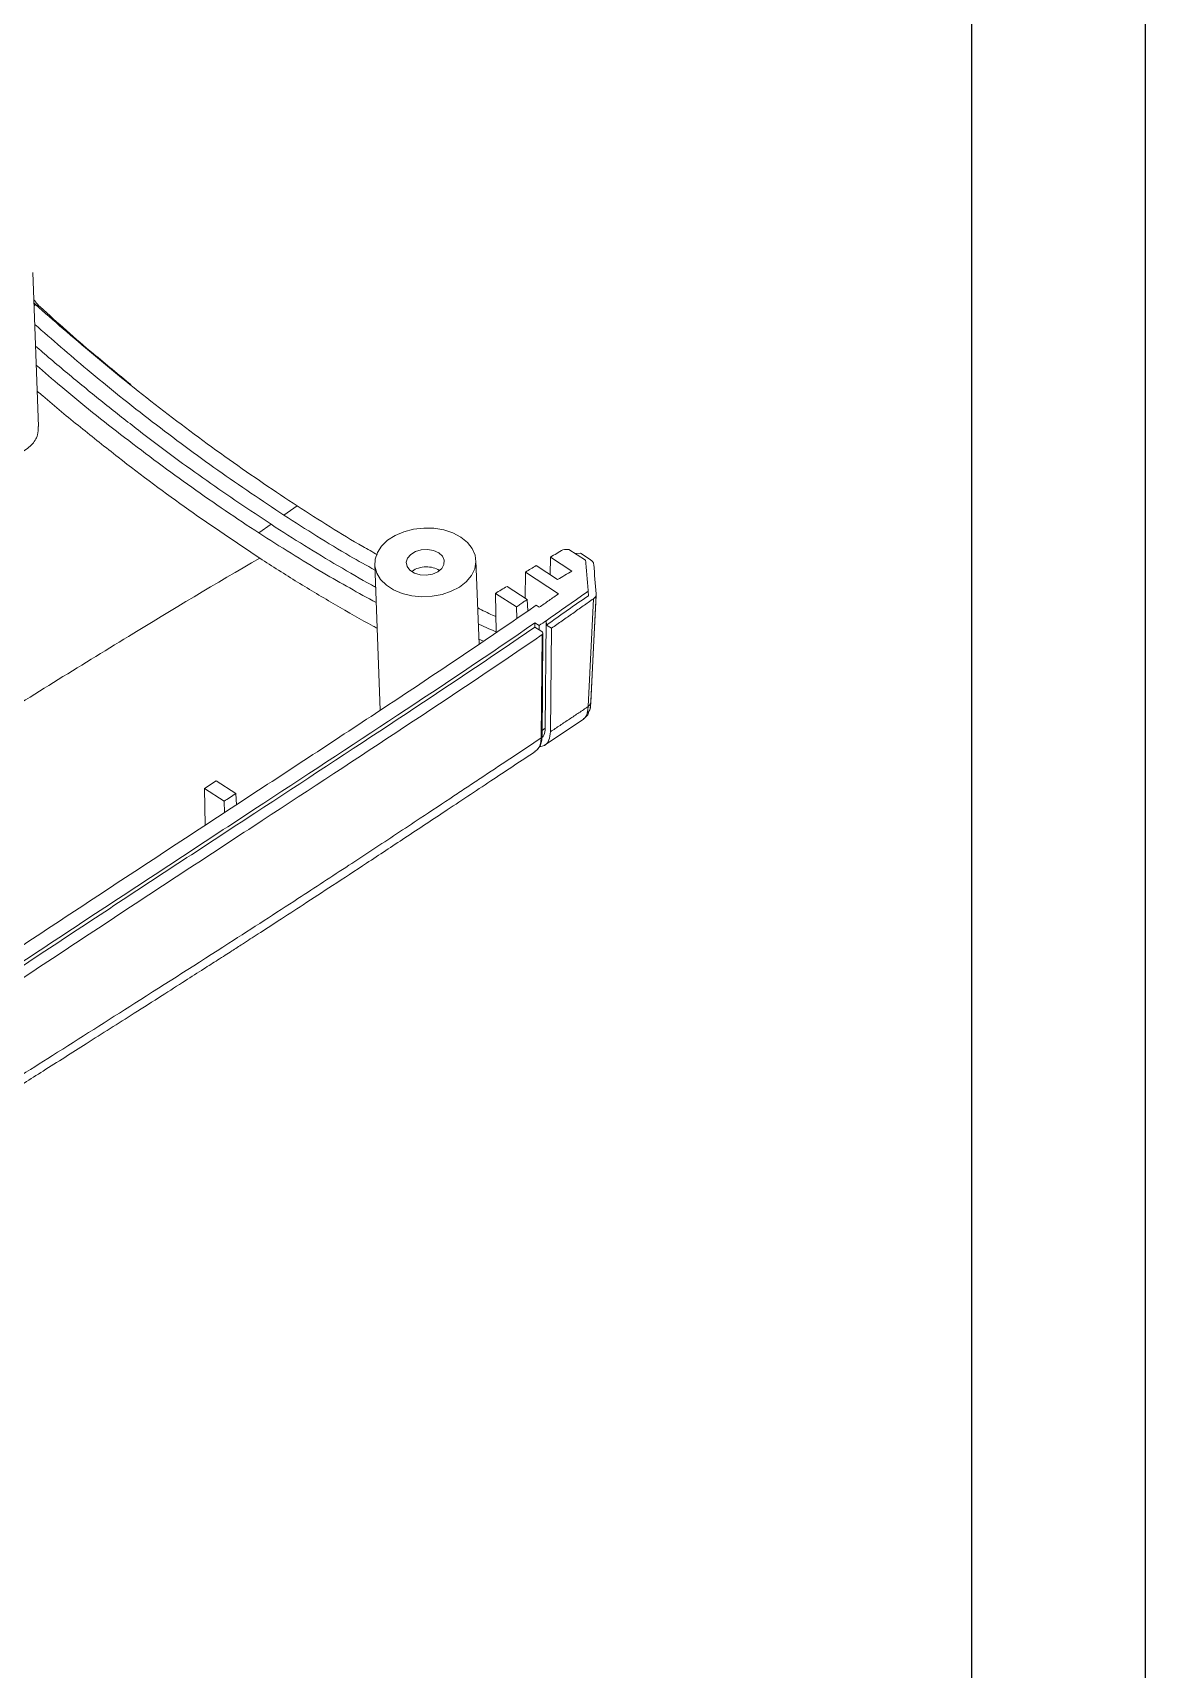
# Model space of a CAD drawing. Header units: inches. Extents: x 319 to 1827, y 1181 to 1488.
# Drawn here: x 706 to 752.8, y 1250.2 to 1319 of the extents above; entities that cross this region are included whole.
import ezdxf

# ---------------------------------------------------------------- set-up
doc = ezdxf.new("R2010")
doc.units = ezdxf.units.IN

msp = doc.modelspace()

# ---------------------------------------------------------------- linework, layer by layer
for p, q in [((752.755, 1488.371), (752.755, 1181.81)), ((745.456, 1481.072), (745.456, 1189.109))]:
    msp.add_line(p, q)
at = {"color": 7, "linetype": 'Continuous', "lineweight": 15}
for p, q in [((706.278, 1302.456), (706.036, 1308.923)), ((706.084, 1307.65), (706.153, 1307.576)), ((706.153, 1307.576), (706.339, 1307.481)), ((716.583, 1298.725), (717.138, 1299.118)), ((716.043, 1298.342), (715.53, 1297.978)), ((729.253, 1296.829), (728.547, 1297.288)), ((729.033, 1297.131), (728.805, 1297.12)), ((729.033, 1297.131), (729.445, 1296.864)), ((720.397, 1296.664), (720.627, 1290.531)), ((724.776, 1293.308), (724.644, 1296.824)), ((726.721, 1296.335), (726.71, 1295.245)), ((728.119, 1295.426), (726.721, 1296.335)), ((728.076, 1296.022), (727.177, 1296.607)), ((727.766, 1296.224), (727.773, 1296.962)), ((727.773, 1296.962), (728.676, 1296.376)), ((725.954, 1295.736), (726.8, 1295.186)), ((725.495, 1293.798), (725.461, 1295.441)), ((725.461, 1295.441), (726.342, 1294.868)), ((726.8, 1295.186), (726.826, 1294.706)), ((729.58, 1295.215), (729.356, 1290.681)), ((729.36, 1295.527), (729.367, 1295.343)), ((729.473, 1290.914), (729.695, 1295.425)), ((726.342, 1294.868), (726.36, 1294.388)), ((727.306, 1294.857), (727.174, 1294.943)), ((727.599, 1294.293), (727.558, 1289.772)), ((727.599, 1294.293), (727.607, 1294.109)), ((727.125, 1294.205), (727.124, 1294.027)), ((727.124, 1294.027), (727.416, 1293.837)), ((727.125, 1294.205), (727.304, 1294.089)), ((727.304, 1294.089), (727.302, 1293.911)), ((727.423, 1293.708), (727.384, 1289.365)), ((727.607, 1294.109), (727.812, 1293.976)), ((727.772, 1289.624), (727.812, 1293.976)), ((724.768, 1293.515), (724.957, 1293.432)), ((729.445, 1290.605), (729.464, 1290.835)), ((727.524, 1289.055), (729.152, 1290.139)), ((729.458, 1290.723), (729.465, 1290.817)), ((727.222, 1288.87), (727.251, 1288.912)), ((727.421, 1289.432), (727.421, 1289.436)), ((713.248, 1287.236), (713.74, 1287.559)), ((713.74, 1287.559), (714.559, 1287.026)), ((713.248, 1287.236), (713.279, 1285.698)), ((714.067, 1286.704), (713.248, 1287.236)), ((714.085, 1286.227), (714.067, 1286.704)), ((714.559, 1287.026), (714.584, 1286.555))]:
    msp.add_line(p, q, dxfattribs=at)
at = {"color": 8, "linetype": 'Continuous', "lineweight": 15}
for p, q in [((706.088, 1307.53), (706.153, 1307.576)), ((727.558, 1289.772), (727.423, 1289.683))]:
    msp.add_line(p, q, dxfattribs=at)
at = {"color": 7, "linetype": 'Continuous', "lineweight": 15, "flags": 128}
for points in [[(724.012, 1297.802), (724.286, 1297.582), (724.488, 1297.328), (724.609, 1297.05), (724.644, 1296.76), (724.593, 1296.469), (724.456, 1296.189), (724.241, 1295.932), (723.955, 1295.708), (723.61, 1295.527), (723.221, 1295.395), (722.803, 1295.319), (722.373, 1295.301), (721.95, 1295.342), (721.549, 1295.44), (721.189, 1295.592), (720.883, 1295.791), (720.644, 1296.029), (720.482, 1296.296), (720.403, 1296.582), (720.411, 1296.874), (720.506, 1297.161), (720.682, 1297.431), (720.935, 1297.672), (721.252, 1297.876), (721.62, 1298.033), (722.026, 1298.138), (722.452, 1298.185), (722.881, 1298.174), (723.295, 1298.104), (723.677, 1297.978), (724.012, 1297.802)], [(723.082, 1297.142), (722.867, 1297.241), (722.614, 1297.285), (722.351, 1297.272), (722.106, 1297.2), (721.907, 1297.08), (721.773, 1296.923), (721.721, 1296.747), (721.755, 1296.57), (721.873, 1296.412), (722.06, 1296.29), (722.297, 1296.218), (722.559, 1296.202), (722.816, 1296.245), (723.041, 1296.342), (723.21, 1296.483), (723.304, 1296.652), (723.313, 1296.831), (723.236, 1297), (723.082, 1297.142)], [(725.954, 1295.736), (725.892, 1295.699), (725.831, 1295.663), (725.769, 1295.626), (725.707, 1295.589), (725.646, 1295.552), (725.584, 1295.515), (725.522, 1295.478), (725.461, 1295.441)], [(729.465, 1290.838), (729.567, 1292.902), (729.688, 1295.356)], [(727.421, 1289.436), (727.439, 1291.413), (727.46, 1293.77)], [(727.138, 1288.807), (727.222, 1288.87), (727.222, 1288.87), (727.222, 1288.87)]]:
    msp.add_lwpolyline(points, dxfattribs=at)
at = {"color": 8, "linetype": 'Continuous', "lineweight": 15}
for centre, radius, start, end in [((729.178, 1290.922), 0.299, 306.57395, 343.76782), ((727.33, 1289.439), 0.091, 306.2492, 355.90941)]:
    msp.add_arc(centre, radius, start, end, dxfattribs=at)
at = {"color": 7, "linetype": 'Continuous', "lineweight": 15}
msp.add_arc((729.047, 1290.711), 0.412, 311.04316, 1.60918, dxfattribs=at)
for centre, major_axis, ratio, start_param, end_param in [((699.553, 1035.488), (194.81, 281.034), 0.498771, 0.831729, 0.833641), ((714.144, 1026.001), (166.181, 299.457), 0.486898, 0.781736, 0.78972)]:
    msp.add_ellipse(centre, major_axis=major_axis, ratio=ratio, start_param=start_param, end_param=end_param, dxfattribs=at)
for points, knots in [([(706.078, 1307.799), (706.101, 1307.761), (706.174, 1307.64), (706.271, 1307.546), (706.339, 1307.481)], [0, 0, 0, 0, 0.31279, 1, 1, 1, 1]), ([(717.138, 1299.118), (716.218, 1299.717), (714.288, 1301.028), (711.332, 1303.227), (708.523, 1305.5), (706.883, 1306.925), (706.153, 1307.576)], [0, 0, 0, 0, 0.25, 0.5, 0.75, 1, 1, 1, 1]), ([(710.148, 1304.214), (709.623, 1304.641), (708.344, 1305.684), (707.083, 1306.814), (706.339, 1307.481)], [0, 0, 0, 0, 0.409822, 1, 1, 1, 1]), ([(706.118, 1306.745), (706.85, 1306.105), (708.484, 1304.675), (711.054, 1302.631), (713.814, 1300.574), (715.659, 1299.342), (716.583, 1298.725)], [0, 0, 0, 0, 0.2123106, 0.4741325, 0.7365154, 1, 1, 1, 1]), ([(706.152, 1305.833), (706.248, 1305.749), (706.807, 1305.259), (707.836, 1304.399), (709.238, 1303.257), (711.071, 1301.826), (713.342, 1300.144), (715.142, 1298.943), (716.043, 1298.342)], [0, 0, 0, 0, 0.029485, 0.171746, 0.313875, 0.456137, 0.727611, 1, 1, 1, 1]), ([(715.53, 1297.978), (715.06, 1298.288), (714.119, 1298.908), (712.708, 1299.894), (711.297, 1300.918), (709.463, 1302.312), (707.752, 1303.665), (706.525, 1304.734), (706.182, 1305.033)], [0, 0, 0, 0, 0.150272, 0.30068, 0.450953, 0.601365, 0.888392, 1, 1, 1, 1]), ([(706.223, 1303.934), (706.3, 1303.868), (706.9, 1303.347), (708.033, 1302.419), (710.074, 1300.793), (712.587, 1298.911), (714.57, 1297.585), (715.564, 1296.92)], [0, 0, 0, 0, 0.025033, 0.195153, 0.365467, 0.682107, 1, 1, 1, 1]), ([(706.255, 1302.456), (706.257, 1302.335), (706.262, 1302.046), (705.999, 1301.653), (705.539, 1301.326), (704.915, 1301.143), (704.202, 1301.129), (703.475, 1301.293), (702.958, 1301.555), (702.526, 1301.884), (702.194, 1302.274), (702.009, 1302.692), (702.019, 1302.916), (702.021, 1302.96)], [0, 0, 0, 0, 0.075619, 0.179517, 0.283799, 0.389448, 0.496848, 0.605921, 0.716221, 0.755888, 0.864512, 0.973205, 1, 1, 1, 1]), ([(717.138, 1299.118), (718.058, 1298.525), (719.186, 1297.799), (720.303, 1297.179), (720.508, 1297.065)], [0, 0, 0, 0, 0.81668, 1, 1, 1, 1]), ([(716.583, 1298.725), (717.507, 1298.132), (718.786, 1297.312), (720.054, 1296.613), (720.406, 1296.42)], [0, 0, 0, 0, 0.722692, 1, 1, 1, 1]), ([(720.457, 1295.052), (719.715, 1295.459), (718.079, 1296.355), (716.43, 1297.405), (715.53, 1297.978)], [0, 0, 0, 0, 0.453714, 1, 1, 1, 1]), ([(716.043, 1298.342), (716.513, 1298.041), (717.453, 1297.437), (718.859, 1296.593), (719.853, 1296.013), (720.375, 1295.73), (720.433, 1295.699)], [0, 0, 0, 0, 0.320019, 0.640327, 0.960347, 1, 1, 1, 1]), ([(715.564, 1296.92), (713.728, 1295.859), (709.794, 1293.503), (703.77, 1289.737), (697.857, 1286.015), (694.023, 1283.518), (692.289, 1282.359)], [0.5327089, 0.5327089, 0.5327089, 0.5327089, 0.6243493, 0.7287881, 0.8332269, 0.9196157, 0.9196157, 0.9196157, 0.9196157]), ([(715.564, 1296.92), (716.095, 1296.58), (717.158, 1295.898), (718.748, 1294.954), (719.862, 1294.313), (720.442, 1294.006), (720.497, 1293.977)], [0, 0, 0, 0, 0.321952, 0.644269, 0.966221, 1, 1, 1, 1]), ([(723.109, 1296.408), (723.027, 1296.451), (722.861, 1296.536), (722.54, 1296.568), (722.235, 1296.515), (722.026, 1296.434), (721.964, 1296.365), (721.956, 1296.357)], [0, 0, 0, 0, 0.2422, 0.484401, 0.726601, 0.968801, 1, 1, 1, 1]), ([(728.676, 1296.376), (728.576, 1296.317), (728.376, 1296.199), (728.176, 1296.082), (728.076, 1296.022), (728.076, 1296.022)], [0.000134, 0.000134, 0.000134, 0.000134, 0.5, 1, 1.000453, 1.000453, 1.000453, 1.000453]), ([(729.36, 1295.527), (729.343, 1295.745), (729.325, 1295.962), (729.307, 1296.179), (729.289, 1296.396), (729.271, 1296.612), (729.253, 1296.829)], [0, 0, 0, 0, 0.002102482, 0.002102482, 0.002102482, 0.004204969, 0.004204969, 0.004204969, 0.004204969]), ([(729.445, 1296.864), (729.456, 1296.856), (729.479, 1296.84), (729.511, 1296.812), (729.542, 1296.779), (729.567, 1296.741), (729.587, 1296.698), (729.591, 1296.668), (729.593, 1296.653)], [0, 0, 0, 0, 0.12815, 0.272703, 0.43337, 0.609296, 0.798937, 1, 1, 1, 1]), ([(728.119, 1295.426), (727.985, 1295.331), (727.715, 1295.142), (727.443, 1294.952), (727.306, 1294.857)], [0, 0, 0, 0, 0.497476, 1, 1, 1, 1]), ([(727.812, 1293.976), (727.963, 1294.081), (728.263, 1294.289), (728.709, 1294.6), (729.148, 1294.909), (729.437, 1295.113), (729.58, 1295.215)], [0, 0, 0, 0, 0.254015, 0.505351, 0.75401, 1, 1, 1, 1]), ([(729.695, 1295.425), (729.695, 1295.418), (729.696, 1295.399), (729.691, 1295.361), (729.672, 1295.309), (729.634, 1295.257), (729.597, 1295.228), (729.58, 1295.215)], [0, 0, 0, 0, 0.081719, 0.247804, 0.500232, 0.776217, 1, 1, 1, 1]), ([(676.495, 1261.649), (678.789, 1263.098), (681.061, 1264.545), (685.558, 1267.43), (687.784, 1268.869), (692.182, 1271.738), (694.352, 1273.171), (698.646, 1276.02), (700.769, 1277.435), (704.983, 1280.235), (707.075, 1281.619), (711.227, 1284.353), (713.287, 1285.704), (717.362, 1288.377), (719.379, 1289.699), (723.342, 1292.326), (725.288, 1293.631), (727.174, 1294.943)], [0, 0, 0, 0, 0.125, 0.125, 0.25, 0.25, 0.375, 0.375, 0.5, 0.5, 0.625, 0.625, 0.75, 0.75, 0.875, 0.875, 1, 1, 1, 1]), ([(724.718, 1294.835), (724.928, 1294.725), (725.184, 1294.591), (725.436, 1294.483), (725.481, 1294.464)], [0, 0, 0, 0, 0.819701, 1, 1, 1, 1]), ([(676.941, 1261.252), (679.21, 1262.687), (681.457, 1264.119), (685.908, 1266.974), (688.112, 1268.399), (692.463, 1271.238), (694.611, 1272.653), (698.856, 1275.469), (700.953, 1276.871), (705.122, 1279.642), (707.194, 1281.012), (711.306, 1283.721), (713.344, 1285.059), (717.381, 1287.707), (719.381, 1289.017), (723.313, 1291.617), (725.247, 1292.908), (727.125, 1294.205)], [0, 0, 0, 0, 0.125, 0.125, 0.25, 0.25, 0.375, 0.375, 0.5, 0.5, 0.625, 0.625, 0.75, 0.75, 0.875, 0.875, 1, 1, 1, 1]), ([(727.124, 1294.027), (725.245, 1292.731), (723.311, 1291.439), (719.377, 1288.838), (717.377, 1287.529), (713.341, 1284.881), (711.304, 1283.544), (707.196, 1280.838), (705.126, 1279.469), (701.999, 1277.39), (700.953, 1276.693), (698.85, 1275.292), (697.793, 1274.588), (694.607, 1272.474), (692.459, 1271.06), (688.112, 1268.224), (685.914, 1266.802), (681.47, 1263.951), (679.225, 1262.52), (676.956, 1261.085)], [0, 0, 0, 0, 0.125, 0.125, 0.25, 0.25, 0.375, 0.375, 0.5, 0.5, 0.5625, 0.5625, 0.625, 0.625, 0.75, 0.75, 0.875, 0.875, 1, 1, 1, 1]), ([(677.291, 1260.79), (679.557, 1262.223), (681.802, 1263.654), (686.247, 1266.507), (688.448, 1267.931), (692.794, 1270.766), (694.939, 1272.18), (699.18, 1274.993), (701.275, 1276.393), (705.439, 1279.161), (707.508, 1280.53), (711.616, 1283.236), (713.652, 1284.573), (717.685, 1287.219), (719.683, 1288.527), (723.612, 1291.124), (725.545, 1292.414), (727.423, 1293.708)], [0, 0, 0, 0, 0.125, 0.125, 0.25, 0.25, 0.375, 0.375, 0.5, 0.5, 0.625, 0.625, 0.75, 0.75, 0.875, 0.875, 1, 1, 1, 1]), ([(724.744, 1294.158), (724.762, 1294.148), (725.025, 1294.017), (725.282, 1293.913), (725.521, 1293.816)], [0, 0, 0, 0, 0.070979, 1, 1, 1, 1]), ([(727.423, 1293.708), (727.448, 1293.725), (727.462, 1293.748), (727.459, 1293.796), (727.443, 1293.819), (727.416, 1293.837)], [0, 0, 0, 0, 0.5, 0.5, 1, 1, 1, 1]), ([(729.356, 1290.681), (729.228, 1290.595), (728.969, 1290.422), (728.576, 1290.16), (728.177, 1289.894), (727.907, 1289.714), (727.772, 1289.624)], [0, 0, 0, 0, 0.246112, 0.494819, 0.746117, 1, 1, 1, 1]), ([(729.11, 1290.119), (729.155, 1290.151), (729.259, 1290.225), (729.296, 1290.338), (729.317, 1290.4)], [0, 0, 0, 0, 0.444888, 1, 1, 1, 1]), ([(729.163, 1290.164), (729.23, 1290.218), (729.352, 1290.315), (729.39, 1290.457), (729.406, 1290.522)], [0, 0, 0, 0, 0.547001, 1, 1, 1, 1]), ([(729.317, 1290.4), (729.32, 1290.414), (729.326, 1290.44), (729.334, 1290.483), (729.341, 1290.529), (729.347, 1290.578), (729.352, 1290.628), (729.355, 1290.664), (729.356, 1290.681)], [0, 0, 0, 0, 0.170775, 0.339898, 0.507372, 0.673203, 0.837405, 1, 1, 1, 1]), ([(727.772, 1289.624), (727.758, 1289.502), (727.73, 1289.257), (727.559, 1289.039), (727.384, 1289.006), (727.308, 1288.992)], [0, 0, 0, 0, 0.3621032, 0.7253037, 1, 1, 1, 1]), ([(727.414, 1289.377), (727.448, 1289.41), (727.537, 1289.499), (727.55, 1289.667), (727.558, 1289.772)], [0, 0, 0, 0, 0.3699458, 1, 1, 1, 1]), ([(677.394, 1257.569), (678.33, 1258.149), (680.148, 1259.274), (682.764, 1260.851), (685.197, 1262.298), (687.45, 1263.626), (689.525, 1264.849), (691.527, 1266.039), (693.436, 1267.191), (695.233, 1268.291), (696.805, 1269.264), (698.07, 1270.054), (699.062, 1270.677), (699.815, 1271.152), (700.445, 1271.55), (700.953, 1271.871), (701.362, 1272.13), (701.879, 1272.457), (702.619, 1272.927), (703.669, 1273.592), (704.978, 1274.422), (706.54, 1275.413), (708.352, 1276.561), (710.014, 1277.617), (711.398, 1278.498), (712.373, 1279.12), (713.153, 1279.62), (713.712, 1279.978), (714.102, 1280.229), (714.449, 1280.452), (714.909, 1280.749), (715.562, 1281.17), (716.411, 1281.72), (717.455, 1282.399), (718.693, 1283.208), (720.119, 1284.145), (721.728, 1285.208), (723.511, 1286.389), (725.342, 1287.604), (726.55, 1288.407), (727.126, 1288.79)], [0, 0, 0, 0, 0.051921, 0.100827, 0.146719, 0.189598, 0.229467, 0.266322, 0.305851, 0.341133, 0.372171, 0.398964, 0.416436, 0.431473, 0.444076, 0.454246, 0.461983, 0.468676, 0.485406, 0.506662, 0.532209, 0.56489, 0.601781, 0.642884, 0.66695, 0.687057, 0.703166, 0.715275, 0.721786, 0.727436, 0.736869, 0.750441, 0.768153, 0.790002, 0.815988, 0.84611, 0.880364, 0.918745, 0.961256, 1, 1, 1, 1]), ([(727.384, 1289.365), (727.22, 1289.256), (726.89, 1289.036), (726.388, 1288.702), (725.875, 1288.36), (725.352, 1288.013), (724.819, 1287.658), (724.275, 1287.297), (723.439, 1286.741), (722.124, 1285.87), (720.649, 1284.894), (718.937, 1283.768), (717.414, 1282.773), (715.731, 1281.681), (713.457, 1280.215), (710.5, 1278.328), (707.035, 1276.13), (703.84, 1274.105), (700.83, 1272.195), (698.326, 1270.618), (696.309, 1269.363), (694.671, 1268.354), (693.043, 1267.364), (691.434, 1266.397), (689.873, 1265.468), (688.223, 1264.494), (686.548, 1263.507), (684.807, 1262.479), (683.065, 1261.441), (681.58, 1260.548), (680.401, 1259.832), (679.459, 1259.256), (678.505, 1258.669), (677.863, 1258.271), (677.541, 1258.07)], [0, 0, 0, 0, 0.010976, 0.022123, 0.03344, 0.044927, 0.056583, 0.06841, 0.080406, 0.110969, 0.153224, 0.174556, 0.219457, 0.249023, 0.279848, 0.36101, 0.4316, 0.491626, 0.554866, 0.612921, 0.641227, 0.674356, 0.709398, 0.736469, 0.767925, 0.799604, 0.83129, 0.863558, 0.898434, 0.929567, 0.946888, 0.964401, 0.982105, 1, 1, 1, 1]), ([(727.261, 1288.925), (727.285, 1288.957), (727.348, 1289.037), (727.406, 1289.211), (727.416, 1289.365), (727.421, 1289.442)], [0, 0, 0, 0, 0.24396, 0.623763, 1, 1, 1, 1])]:
    msp.add_open_spline(points, degree=3, knots=knots, dxfattribs=at)
for points in [[(728.3, 1297.275), (728.124, 1297.171), (727.949, 1297.067), (727.773, 1296.962)], [(728.547, 1297.288), (728.464, 1297.284), (728.382, 1297.279), (728.3, 1297.275)], [(729.695, 1295.425), (729.661, 1295.835), (729.627, 1296.244), (729.593, 1296.653)], [(726.8, 1295.186), (726.75, 1295.151), (726.649, 1295.08), (726.496, 1294.974), (726.393, 1294.903), (726.342, 1294.868)], [(729.367, 1295.343), (728.781, 1294.934), (728.194, 1294.523), (727.607, 1294.109)], [(727.304, 1294.089), (727.402, 1294.157), (727.501, 1294.225), (727.599, 1294.293)], [(714.067, 1286.704), (714.231, 1286.811), (714.395, 1286.919), (714.559, 1287.026)]]:
    msp.add_open_spline(points, degree=3, dxfattribs=at)
at = {"color": 8, "linetype": 'Continuous', "lineweight": 15}
msp.add_open_spline([(727.124, 1288.794), (727.171, 1288.831), (727.277, 1288.914), (727.364, 1289.115), (727.378, 1289.289), (727.384, 1289.365)], degree=3, knots=[0, 0, 0, 0, 0.314048, 0.699776, 1, 1, 1, 1], dxfattribs=at)

doc.saveas('drawing.dxf')
